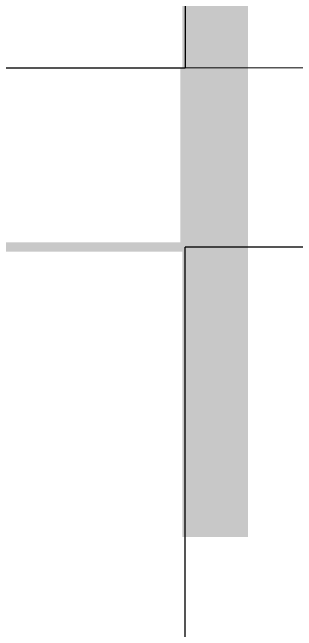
# Model space of a CAD drawing. Extents: x 27938 to 1507990, y 110129 to 923079.
# Drawn here: x 844422 to 844660, y 672086 to 672604 of the extents above; entities that cross this region are included whole.
import ezdxf

# ---------------------------------------------------------------- set-up
doc = ezdxf.new("R2010")
doc.units = 0
doc.header["$LTSCALE"] = 1000
doc.header["$MEASUREMENT"] = 0
doc.linetypes.add('DASH', pattern=[0.35, 0.25, -0.1])
for name, color, linetype in [('PIPE-废水', 31, 'TG_F'), ('WALL', 9, 'Continuous'), ('看线', 251, 'Continuous')]:
    doc.layers.add(name, color=color, linetype=linetype)
doc.layers.add('平面-看线', color=45, linetype='Continuous', lineweight=15)
doc.styles.add('TG_LINETYPE', font='SIMPLEX', dxfattribs={"width": 0.8, "height": 3, "bigfont": 'HZTXT'})
doc.linetypes.add('TG_F', pattern='A,2,-0.3,["F",TG_LINETYPE,S=0.1,R=0,X=-0.23,Y=-0.15],0', length=2.3)

msp = doc.modelspace()

# ---------------------------------------------------------------- linework, layer by layer
at = {"color": 8, "const_width": 8}
msp.add_lwpolyline([(844566.58, 672557.17), (844566.58, 672407.17), (844266.58, 672407.17), (844266.58, 672557.17)], dxfattribs=at)
at = {"layer": 'PIPE-废水', "ltscale": 0.5, "const_width": 55}
msp.add_lwpolyline([(844591.58, 672164.31), (844591.58, 672932.17)], dxfattribs=at)
at = {"layer": 'WALL', "color": 8}
for p, q in [((844566.58, 672757.17), (844566.58, 672557.17)), ((844266.58, 672557.17), (844466.58, 672557.17)), ((844466.58, 672557.17), (844466.58, 672557.17)), ((844466.58, 672557.17), (844566.58, 672557.17))]:
    msp.add_line(p, q, dxfattribs=at)
at = {"layer": '平面-看线', "color": 8, "linetype": 'DASH'}
msp.add_lwpolyline([(844566.58, 672557.17), (849216.58, 672557.17)], dxfattribs=at)
at = {"layer": '看线', "color": 8, "ltscale": 0.5}
for points in [[(846566.58, 672407.17), (846566.58, 672057.17), (844566.58, 672057.17), (844566.58, 672407.17)], [(849166.58, 672407.17), (844566.58, 672407.17)]]:
    msp.add_lwpolyline(points, dxfattribs=at)

doc.saveas('drawing.dxf')
